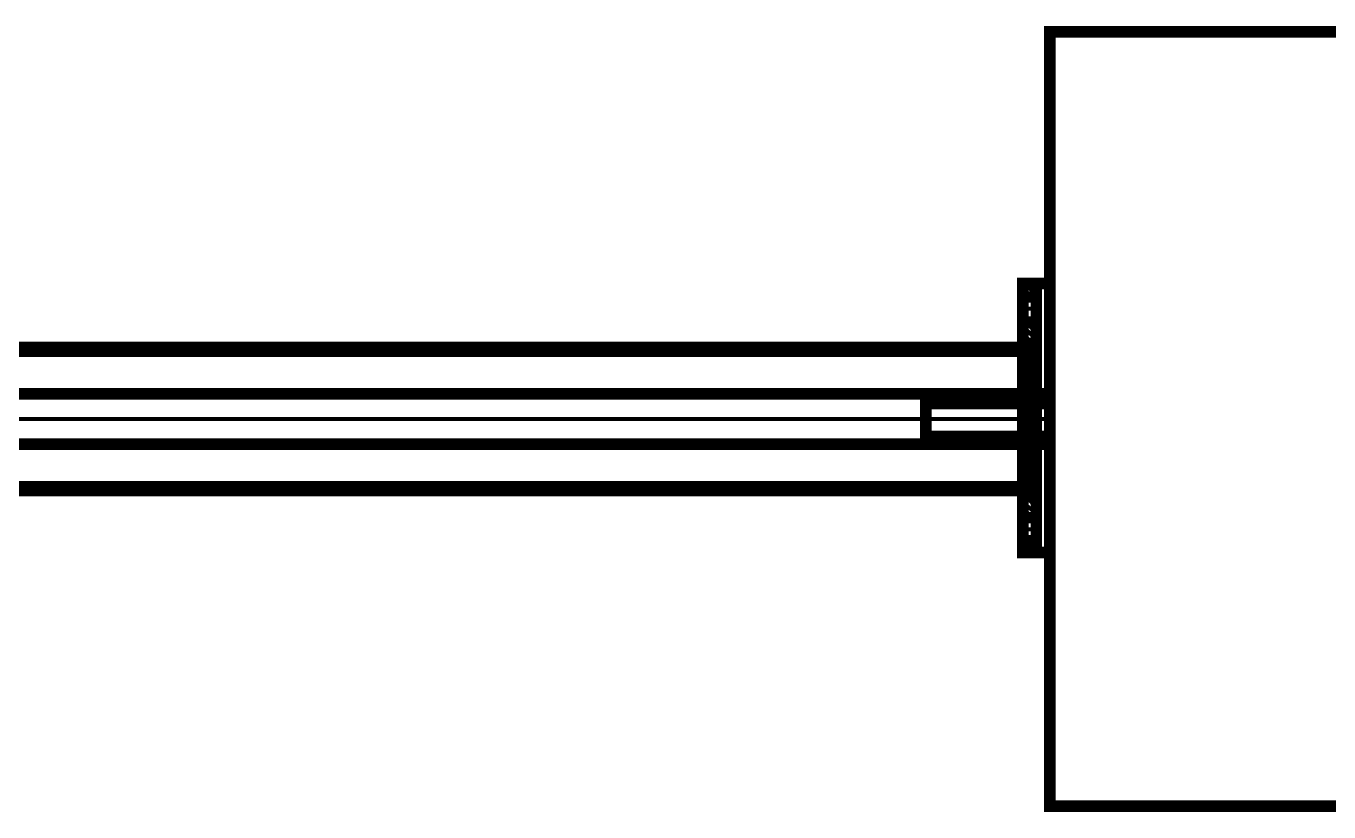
# Model space of a CAD drawing. Extents: x 0.1 to 11.6, y 0.3 to 16.2.
# Drawn here: x 8.212 to 9.334, y 9.773 to 10.45 of the extents above; entities that cross this region are included whole.
import ezdxf

# ---------------------------------------------------------------- set-up
doc = ezdxf.new("R2010")
doc.units = 0
doc.layers.get('0').update_dxf_attribs({"linetype": 'CONTINUOUS'})

msp = doc.modelspace()

# ---------------------------------------------------------------- linework, layer by layer
at = {"color": 0, "const_width": 0.01}
for points in [[(10.14, 10.445), (10.14, 9.77832), (9.09332, 9.77832), (9.09332, 10.445), (10.14, 10.445)], [(9.08165, 9.99669), (9.08165, 10.2283), (9.06999, 10.2283), (9.06999, 9.99669), (9.08165, 9.99669)], [(9.09332, 10.1816), (9.09332, 10.2283), (9.08165, 10.2283), (9.08165, 9.99669), (9.09332, 9.99669), (9.09332, 10.0417), (9.09332, 10.1816)], [(9.08165, 10.195), (9.08165, 10.2167), (9.06999, 10.2167), (9.06999, 10.195), (9.08165, 10.195)], [(7.87169, 10.1733), (7.87169, 10.05), (9.07667, 10.05), (9.07667, 10.1733), (7.87169, 10.1733)], [(7.87169, 10.17), (7.87169, 10.0533), (9.07667, 10.0533), (9.07667, 10.17), (7.87169, 10.17)], [(9.07667, 10.0467), (9.07667, 10.1767), (9.06999, 10.1767), (9.06999, 10.0467), (9.07667, 10.0467)], [(9.08165, 10.0267), (9.08165, 10.0067), (9.06999, 10.0067), (9.06999, 10.0267), (9.08165, 10.0267)]]:
    msp.add_lwpolyline(points, close=True, dxfattribs=at)
at = {"color": 0}
for points, const_width in [([(9.08165, 10.2183), (9.07167, 10.2283)], 0.003333), ([(9.08165, 10.225), (9.07835, 10.2283)], 0.003333), ([(9.07835, 10.2167), (9.06999, 10.2233)], 0.003333), ([(9.07167, 10.2167), (9.06999, 10.2183)], 0.003333), ([(9.08333, 10.2067), (9.06836, 10.2067)], 0.003333), ([(9.08165, 10.1867), (9.07167, 10.195)], 0.003333), ([(9.08165, 10.1934), (9.07835, 10.195)], 0.003333), ([(9.08165, 10.18), (9.06999, 10.1917)], 0.003333), ([(9.08165, 10.1733), (9.06999, 10.185)], 0.003333), ([(9.07335, 10.1767), (9.06999, 10.1783)], 0.003333), ([(9.07667, 10.17), (9.08165, 10.17)], 0.01), ([(9.08003, 10.17), (9.07667, 10.1733)], 0.003333), ([(9.09332, 10.1334), (6.95833, 10.1334), (6.95833, 10.09), (9.09332, 10.09)], 0.01), ([(8.98665, 10.1334), (8.98665, 10.09)], 0.01), ([(9.09332, 10.125), (8.98665, 10.125), (8.98665, 10.0967), (9.09332, 10.0967)], 0.01), ([(7.15169, 10.1117), (9.09332, 10.1117)], 0.003333), ([(9.08333, 10.1117), (9.06836, 10.1117)], 0.003333), ([(9.08003, 10.1117), (9.09332, 10.1117)], 0.003333), ([(9.07667, 10.0533), (9.08165, 10.0533)], 0.01), ([(9.08165, 10.0417), (9.07667, 10.0483)], 0.003333), ([(9.08165, 10.0483), (9.07835, 10.0533)], 0.003333), ([(9.08165, 10.03), (9.06999, 10.04)], 0.003333), ([(9.08165, 10.035), (9.07167, 10.0467)], 0.003333), ([(9.07835, 10.0267), (9.06999, 10.035)], 0.003333), ([(9.07167, 10.0267), (9.06999, 10.0283)], 0.003333), ([(9.06836, 10.0167), (9.08333, 10.0167)], 0.003333), ([(9.07835, 9.99669), (9.06999, 10.0033)], 0.003333), ([(9.08165, 9.99832), (9.07167, 10.0067)], 0.003333), ([(9.08165, 10.005), (9.07835, 10.0067)], 0.003333), ([(9.07167, 9.99669), (9.06999, 9.99669)], 0.003333)]:
    msp.add_lwpolyline(points, dxfattribs=dict(at, const_width=const_width))

doc.saveas('drawing.dxf')
